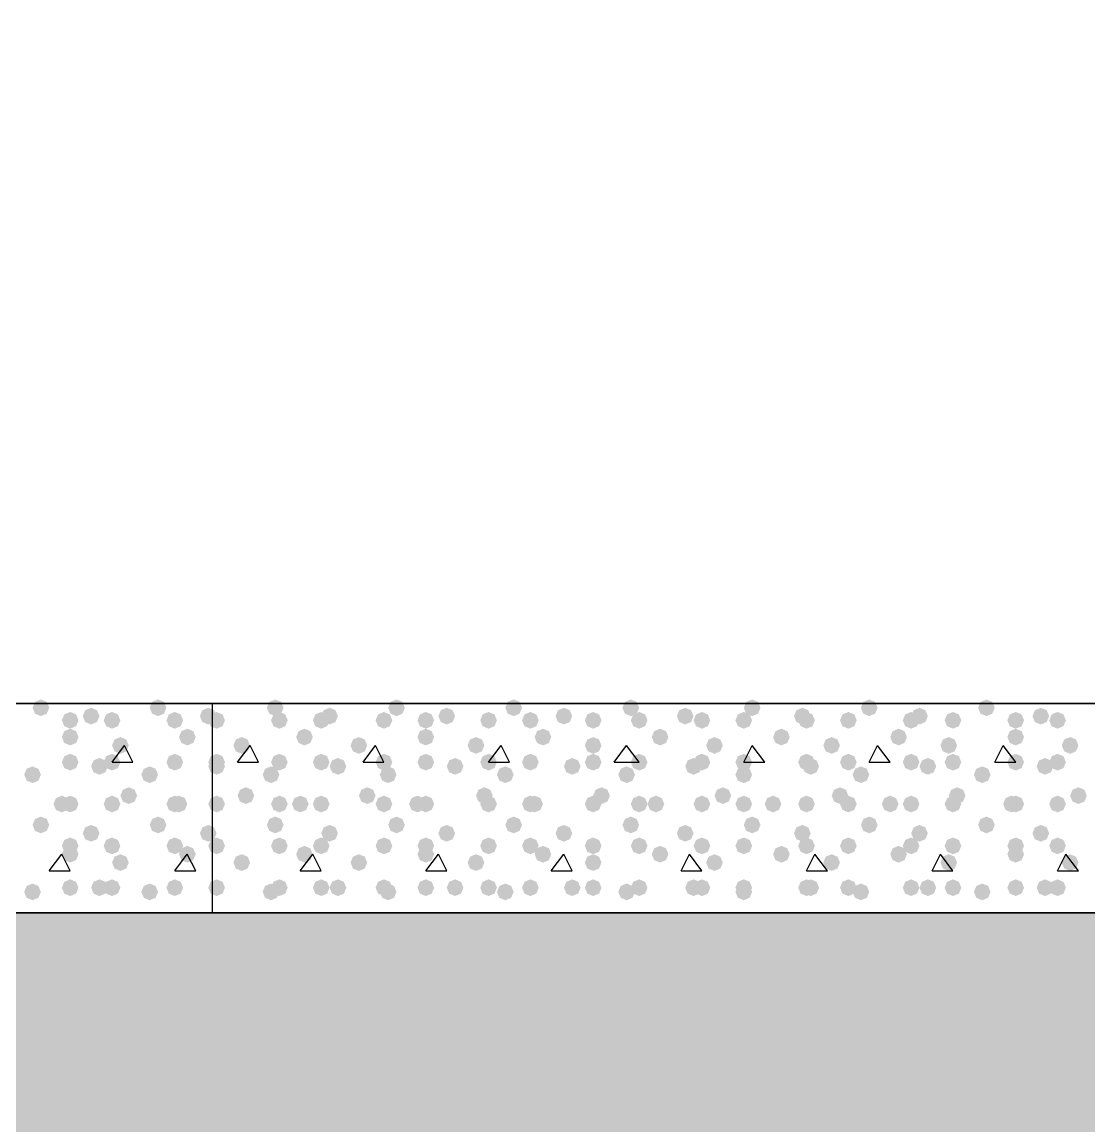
# Model space of a CAD drawing. Header units: millimetres. Extents: x 0 to 420, y 0 to 297.
# Drawn here: x 279.76 to 290.55, y 160.11 to 171.27 of the extents above; entities that cross this region are included whole.
import ezdxf

# ---------------------------------------------------------------- set-up
doc = ezdxf.new("R2010")
doc.units = ezdxf.units.MM
doc.layers.get('0').update_dxf_attribs({"linetype": 'CONTINUOUS'})

msp = doc.modelspace()

# ---------------------------------------------------------------- hatches: boundary and pattern name
at = {"true_color": 0x000007}
for points in [[(280.035, 164.338), (280.010129, 164.278204), (279.950333, 164.253333), (279.890538, 164.278204), (279.865667, 164.338), (279.890537, 164.397796), (279.950333, 164.422667), (280.010129, 164.397796)], [(281.220333, 164.338), (281.195462, 164.278204), (281.135667, 164.253333), (281.075871, 164.278204), (281.051, 164.338), (281.075871, 164.397796), (281.135667, 164.422667), (281.195462, 164.397796)], [(280.331333, 164.211), (280.306462, 164.151204), (280.246667, 164.126333), (280.186871, 164.151204), (280.162, 164.211), (280.186871, 164.270796), (280.246667, 164.295667), (280.306462, 164.270796)], [(280.543, 164.253333), (280.518129, 164.193537), (280.458333, 164.168667), (280.398537, 164.193537), (280.373667, 164.253333), (280.398537, 164.313129), (280.458333, 164.338), (280.518129, 164.313129)], [(280.754667, 164.211), (280.729796, 164.151204), (280.67, 164.126333), (280.610204, 164.151204), (280.585333, 164.211), (280.610204, 164.270796), (280.67, 164.295667), (280.729796, 164.270796)], [(281.389667, 164.211), (281.364796, 164.151204), (281.305, 164.126333), (281.245204, 164.151204), (281.220333, 164.211), (281.245204, 164.270796), (281.305, 164.295667), (281.364796, 164.270796)], [(281.728333, 164.253333), (281.703463, 164.193537), (281.643667, 164.168667), (281.583871, 164.193537), (281.559, 164.253333), (281.583871, 164.313129), (281.643667, 164.338), (281.703462, 164.313129)], [(280.331333, 164.041667), (280.306462, 163.981871), (280.246667, 163.957), (280.186871, 163.981871), (280.162, 164.041667), (280.186871, 164.101462), (280.246667, 164.126333), (280.306462, 164.101463)], [(281.516667, 164.041667), (281.491796, 163.981871), (281.432, 163.957), (281.372204, 163.981871), (281.347333, 164.041667), (281.372204, 164.101462), (281.432, 164.126333), (281.491796, 164.101463)], [(280.839333, 163.957), (280.814462, 163.897204), (280.754667, 163.872333), (280.694871, 163.897204), (280.67, 163.957), (280.694871, 164.016796), (280.754667, 164.041667), (280.814462, 164.016796)], [(280.331333, 163.787667), (280.306462, 163.727871), (280.246667, 163.703), (280.186871, 163.727871), (280.162, 163.787667), (280.186871, 163.847462), (280.246667, 163.872333), (280.306462, 163.847463)], [(280.627667, 163.745333), (280.602796, 163.685537), (280.543, 163.660667), (280.483204, 163.685537), (280.458333, 163.745333), (280.483204, 163.805129), (280.543, 163.83), (280.602796, 163.805129)], [(280.754667, 163.787667), (280.729796, 163.727871), (280.67, 163.703), (280.610204, 163.727871), (280.585333, 163.787667), (280.610204, 163.847462), (280.67, 163.872333), (280.729796, 163.847463)], [(281.389667, 163.787667), (281.364796, 163.727871), (281.305, 163.703), (281.245204, 163.727871), (281.220333, 163.787667), (281.245204, 163.847462), (281.305, 163.872333), (281.364796, 163.847463)], [(279.950333, 163.660667), (279.925462, 163.600871), (279.865667, 163.576), (279.805871, 163.600871), (279.781, 163.660667), (279.805871, 163.720462), (279.865667, 163.745333), (279.925462, 163.720463)], [(281.135667, 163.660667), (281.110796, 163.600871), (281.051, 163.576), (280.991204, 163.600871), (280.966333, 163.660667), (280.991204, 163.720462), (281.051, 163.745333), (281.110796, 163.720463)], [(280.924, 163.449), (280.899129, 163.389204), (280.839333, 163.364333), (280.779538, 163.389204), (280.754667, 163.449), (280.779537, 163.508796), (280.839333, 163.533667), (280.899129, 163.508796)], [(280.246667, 163.364333), (280.221796, 163.304537), (280.162, 163.279667), (280.102204, 163.304537), (280.077333, 163.364333), (280.102204, 163.424129), (280.162, 163.449), (280.221796, 163.424129)], [(280.331333, 163.364333), (280.306462, 163.304537), (280.246667, 163.279667), (280.186871, 163.304537), (280.162, 163.364333), (280.186871, 163.424129), (280.246667, 163.449), (280.306462, 163.424129)], [(280.754667, 163.364333), (280.729796, 163.304537), (280.67, 163.279667), (280.610204, 163.304537), (280.585333, 163.364333), (280.610204, 163.424129), (280.67, 163.449), (280.729796, 163.424129)], [(281.389667, 163.364333), (281.364796, 163.304537), (281.305, 163.279667), (281.245204, 163.304537), (281.220333, 163.364333), (281.245204, 163.424129), (281.305, 163.449), (281.364796, 163.424129)], [(281.432, 163.364333), (281.407129, 163.304537), (281.347333, 163.279667), (281.287537, 163.304537), (281.262667, 163.364333), (281.287537, 163.424129), (281.347333, 163.449), (281.407129, 163.424129)], [(280.035, 163.152667), (280.010129, 163.092871), (279.950333, 163.068), (279.890538, 163.092871), (279.865667, 163.152667), (279.890537, 163.212462), (279.950333, 163.237333), (280.010129, 163.212463)], [(280.543, 163.068), (280.518129, 163.008204), (280.458333, 162.983333), (280.398537, 163.008204), (280.373667, 163.068), (280.398537, 163.127796), (280.458333, 163.152667), (280.518129, 163.127796)], [(281.220333, 163.152667), (281.195462, 163.092871), (281.135667, 163.068), (281.075871, 163.092871), (281.051, 163.152667), (281.075871, 163.212462), (281.135667, 163.237333), (281.195462, 163.212463)], [(281.728333, 163.068), (281.703463, 163.008204), (281.643667, 162.983333), (281.583871, 163.008204), (281.559, 163.068), (281.583871, 163.127796), (281.643667, 163.152667), (281.703462, 163.127796)], [(280.331333, 162.941), (280.306462, 162.881204), (280.246667, 162.856333), (280.186871, 162.881204), (280.162, 162.941), (280.186871, 163.000796), (280.246667, 163.025667), (280.306462, 163.000796)], [(280.331333, 162.856333), (280.306462, 162.796537), (280.246667, 162.771667), (280.186871, 162.796537), (280.162, 162.856333), (280.186871, 162.916129), (280.246667, 162.941), (280.306462, 162.916129)], [(280.754667, 162.941), (280.729796, 162.881204), (280.67, 162.856333), (280.610204, 162.881204), (280.585333, 162.941), (280.610204, 163.000796), (280.67, 163.025667), (280.729796, 163.000796)], [(281.389667, 162.941), (281.364796, 162.881204), (281.305, 162.856333), (281.245204, 162.881204), (281.220333, 162.941), (281.245204, 163.000796), (281.305, 163.025667), (281.364796, 163.000796)], [(281.516667, 162.856333), (281.491796, 162.796537), (281.432, 162.771667), (281.372204, 162.796537), (281.347333, 162.856333), (281.372204, 162.916129), (281.432, 162.941), (281.491796, 162.916129)], [(280.839333, 162.771667), (280.814462, 162.711871), (280.754667, 162.687), (280.694871, 162.711871), (280.67, 162.771667), (280.694871, 162.831462), (280.754667, 162.856333), (280.814462, 162.831463)], [(280.331333, 162.517667), (280.306462, 162.457871), (280.246667, 162.433), (280.186871, 162.457871), (280.162, 162.517667), (280.186871, 162.577462), (280.246667, 162.602333), (280.306462, 162.577463)], [(280.627667, 162.517667), (280.602796, 162.457871), (280.543, 162.433), (280.483204, 162.457871), (280.458333, 162.517667), (280.483204, 162.577462), (280.543, 162.602333), (280.602796, 162.577463)], [(280.754667, 162.517667), (280.729796, 162.457871), (280.67, 162.433), (280.610204, 162.457871), (280.585333, 162.517667), (280.610204, 162.577462), (280.67, 162.602333), (280.729796, 162.577463)], [(281.389667, 162.517667), (281.364796, 162.457871), (281.305, 162.433), (281.245204, 162.457871), (281.220333, 162.517667), (281.245204, 162.577462), (281.305, 162.602333), (281.364796, 162.577463)], [(279.950333, 162.475333), (279.925462, 162.415537), (279.865667, 162.390667), (279.805871, 162.415537), (279.781, 162.475333), (279.805871, 162.535129), (279.865667, 162.56), (279.925462, 162.535129)], [(281.135667, 162.475333), (281.110796, 162.415537), (281.051, 162.390667), (280.991204, 162.415537), (280.966333, 162.475333), (280.991204, 162.535129), (281.051, 162.56), (281.110796, 162.535129)]]:
    msp.add_hatch(color=0, dxfattribs=at).paths.add_polyline_path(points, flags=0)
at = {"true_color": 0x000008}
for points in [[(282.405667, 164.338), (282.380796, 164.278204), (282.321, 164.253333), (282.261204, 164.278204), (282.236333, 164.338), (282.261204, 164.397796), (282.321, 164.422667), (282.380796, 164.397796)], [(283.633333, 164.338), (283.608462, 164.278204), (283.548667, 164.253333), (283.488871, 164.278204), (283.464, 164.338), (283.488871, 164.397796), (283.548667, 164.422667), (283.608462, 164.397796)], [(284.818667, 164.338), (284.793796, 164.278204), (284.734, 164.253333), (284.674204, 164.278204), (284.649333, 164.338), (284.674204, 164.397796), (284.734, 164.422667), (284.793796, 164.397796)], [(286.004, 164.338), (285.979129, 164.278204), (285.919333, 164.253333), (285.859537, 164.278204), (285.834667, 164.338), (285.859537, 164.397796), (285.919333, 164.422667), (285.979129, 164.397796)], [(287.231667, 164.338), (287.206796, 164.278204), (287.147, 164.253333), (287.087204, 164.278204), (287.062333, 164.338), (287.087204, 164.397796), (287.147, 164.422667), (287.206796, 164.397796)], [(288.417, 164.338), (288.392129, 164.278204), (288.332333, 164.253333), (288.272538, 164.278204), (288.247667, 164.338), (288.272537, 164.397796), (288.332333, 164.422667), (288.392129, 164.397796)], [(289.602333, 164.338), (289.577462, 164.278204), (289.517667, 164.253333), (289.457871, 164.278204), (289.433, 164.338), (289.457871, 164.397796), (289.517667, 164.422667), (289.577462, 164.397796)], [(281.813, 164.211), (281.788129, 164.151204), (281.728333, 164.126333), (281.668537, 164.151204), (281.643667, 164.211), (281.668537, 164.270796), (281.728333, 164.295667), (281.788129, 164.270796)], [(282.448, 164.211), (282.423129, 164.151204), (282.363333, 164.126333), (282.303538, 164.151204), (282.278667, 164.211), (282.303537, 164.270796), (282.363333, 164.295667), (282.423129, 164.270796)], [(282.871333, 164.211), (282.846462, 164.151204), (282.786667, 164.126333), (282.726871, 164.151204), (282.702, 164.211), (282.726871, 164.270796), (282.786667, 164.295667), (282.846462, 164.270796)], [(282.956, 164.253333), (282.931129, 164.193537), (282.871333, 164.168667), (282.811537, 164.193537), (282.786667, 164.253333), (282.811537, 164.313129), (282.871333, 164.338), (282.931129, 164.313129)], [(283.506333, 164.211), (283.481462, 164.151204), (283.421667, 164.126333), (283.361871, 164.151204), (283.337, 164.211), (283.361871, 164.270796), (283.421667, 164.295667), (283.481462, 164.270796)], [(283.929667, 164.211), (283.904796, 164.151204), (283.845, 164.126333), (283.785204, 164.151204), (283.760333, 164.211), (283.785204, 164.270796), (283.845, 164.295667), (283.904796, 164.270796)], [(284.141333, 164.253333), (284.116463, 164.193537), (284.056667, 164.168667), (283.996871, 164.193537), (283.972, 164.253333), (283.996871, 164.313129), (284.056667, 164.338), (284.116462, 164.313129)], [(284.564667, 164.211), (284.539796, 164.151204), (284.48, 164.126333), (284.420204, 164.151204), (284.395333, 164.211), (284.420204, 164.270796), (284.48, 164.295667), (284.539796, 164.270796)], [(284.988, 164.211), (284.963129, 164.151204), (284.903333, 164.126333), (284.843538, 164.151204), (284.818667, 164.211), (284.843537, 164.270796), (284.903333, 164.295667), (284.963129, 164.270796)], [(285.326667, 164.253333), (285.301796, 164.193537), (285.242, 164.168667), (285.182204, 164.193537), (285.157333, 164.253333), (285.182204, 164.313129), (285.242, 164.338), (285.301796, 164.313129)], [(285.623, 164.211), (285.598129, 164.151204), (285.538333, 164.126333), (285.478538, 164.151204), (285.453667, 164.211), (285.478537, 164.270796), (285.538333, 164.295667), (285.598129, 164.270796)], [(286.088667, 164.211), (286.063796, 164.151204), (286.004, 164.126333), (285.944204, 164.151204), (285.919333, 164.211), (285.944204, 164.270796), (286.004, 164.295667), (286.063796, 164.270796)], [(286.554333, 164.253333), (286.529462, 164.193537), (286.469667, 164.168667), (286.409871, 164.193537), (286.385, 164.253333), (286.409871, 164.313129), (286.469667, 164.338), (286.529462, 164.313129)], [(286.723667, 164.211), (286.698796, 164.151204), (286.639, 164.126333), (286.579204, 164.151204), (286.554333, 164.211), (286.579204, 164.270796), (286.639, 164.295667), (286.698796, 164.270796)], [(287.147, 164.211), (287.122129, 164.151204), (287.062333, 164.126333), (287.002538, 164.151204), (286.977667, 164.211), (287.002537, 164.270796), (287.062333, 164.295667), (287.122129, 164.270796)], [(287.739667, 164.253333), (287.714796, 164.193537), (287.655, 164.168667), (287.595204, 164.193537), (287.570333, 164.253333), (287.595204, 164.313129), (287.655, 164.338), (287.714796, 164.313129)], [(287.782, 164.211), (287.757129, 164.151204), (287.697333, 164.126333), (287.637538, 164.151204), (287.612667, 164.211), (287.637537, 164.270796), (287.697333, 164.295667), (287.757129, 164.270796)], [(288.205333, 164.211), (288.180462, 164.151204), (288.120667, 164.126333), (288.060871, 164.151204), (288.036, 164.211), (288.060871, 164.270796), (288.120667, 164.295667), (288.180462, 164.270796)], [(288.840333, 164.211), (288.815462, 164.151204), (288.755667, 164.126333), (288.695871, 164.151204), (288.671, 164.211), (288.695871, 164.270796), (288.755667, 164.295667), (288.815462, 164.270796)], [(288.925, 164.253333), (288.900129, 164.193537), (288.840333, 164.168667), (288.780538, 164.193537), (288.755667, 164.253333), (288.780537, 164.313129), (288.840333, 164.338), (288.900129, 164.313129)], [(289.263667, 164.211), (289.238796, 164.151204), (289.179, 164.126333), (289.119204, 164.151204), (289.094333, 164.211), (289.119204, 164.270796), (289.179, 164.295667), (289.238796, 164.270796)], [(289.898667, 164.211), (289.873796, 164.151204), (289.814, 164.126333), (289.754204, 164.151204), (289.729333, 164.211), (289.754204, 164.270796), (289.814, 164.295667), (289.873796, 164.270796)], [(290.152667, 164.253333), (290.127796, 164.193537), (290.068, 164.168667), (290.008204, 164.193537), (289.983333, 164.253333), (290.008204, 164.313129), (290.068, 164.338), (290.127796, 164.313129)], [(290.322, 164.211), (290.297129, 164.151204), (290.237333, 164.126333), (290.177538, 164.151204), (290.152667, 164.211), (290.177537, 164.270796), (290.237333, 164.295667), (290.297129, 164.270796)], [(282.702, 164.041667), (282.677129, 163.981871), (282.617333, 163.957), (282.557538, 163.981871), (282.532667, 164.041667), (282.557537, 164.101462), (282.617333, 164.126333), (282.677129, 164.101463)], [(283.929667, 164.041667), (283.904796, 163.981871), (283.845, 163.957), (283.785204, 163.981871), (283.760333, 164.041667), (283.785204, 164.101462), (283.845, 164.126333), (283.904796, 164.101463)], [(285.115, 164.041667), (285.090129, 163.981871), (285.030333, 163.957), (284.970537, 163.981871), (284.945667, 164.041667), (284.970537, 164.101462), (285.030333, 164.126333), (285.090129, 164.101463)], [(286.300333, 164.041667), (286.275463, 163.981871), (286.215667, 163.957), (286.155871, 163.981871), (286.131, 164.041667), (286.155871, 164.101462), (286.215667, 164.126333), (286.275462, 164.101463)], [(287.528, 164.041667), (287.503129, 163.981871), (287.443333, 163.957), (287.383537, 163.981871), (287.358667, 164.041667), (287.383537, 164.101462), (287.443333, 164.126333), (287.503129, 164.101463)], [(288.713333, 164.041667), (288.688463, 163.981871), (288.628667, 163.957), (288.568871, 163.981871), (288.544, 164.041667), (288.568871, 164.101462), (288.628667, 164.126333), (288.688462, 164.101463)], [(289.898667, 164.041667), (289.873796, 163.981871), (289.814, 163.957), (289.754204, 163.981871), (289.729333, 164.041667), (289.754204, 164.101462), (289.814, 164.126333), (289.873796, 164.101463)], [(282.067, 163.957), (282.042129, 163.897204), (281.982333, 163.872333), (281.922538, 163.897204), (281.897667, 163.957), (281.922537, 164.016796), (281.982333, 164.041667), (282.042129, 164.016796)], [(283.252333, 163.957), (283.227463, 163.897204), (283.167667, 163.872333), (283.107871, 163.897204), (283.083, 163.957), (283.107871, 164.016796), (283.167667, 164.041667), (283.227462, 164.016796)], [(284.437667, 163.957), (284.412796, 163.897204), (284.353, 163.872333), (284.293204, 163.897204), (284.268333, 163.957), (284.293204, 164.016796), (284.353, 164.041667), (284.412796, 164.016796)], [(285.623, 163.957), (285.598129, 163.897204), (285.538333, 163.872333), (285.478538, 163.897204), (285.453667, 163.957), (285.478537, 164.016796), (285.538333, 164.041667), (285.598129, 164.016796)], [(286.850667, 163.957), (286.825796, 163.897204), (286.766, 163.872333), (286.706204, 163.897204), (286.681333, 163.957), (286.706204, 164.016796), (286.766, 164.041667), (286.825796, 164.016796)], [(288.036, 163.957), (288.011129, 163.897204), (287.951333, 163.872333), (287.891538, 163.897204), (287.866667, 163.957), (287.891537, 164.016796), (287.951333, 164.041667), (288.011129, 164.016796)], [(289.221333, 163.957), (289.196462, 163.897204), (289.136667, 163.872333), (289.076871, 163.897204), (289.052, 163.957), (289.076871, 164.016796), (289.136667, 164.041667), (289.196462, 164.016796)], [(290.449, 163.957), (290.424129, 163.897204), (290.364333, 163.872333), (290.304537, 163.897204), (290.279667, 163.957), (290.304537, 164.016796), (290.364333, 164.041667), (290.424129, 164.016796)], [(281.813, 163.787667), (281.788129, 163.727871), (281.728333, 163.703), (281.668537, 163.727871), (281.643667, 163.787667), (281.668537, 163.847462), (281.728333, 163.872333), (281.788129, 163.847463)], [(281.813, 163.745333), (281.788129, 163.685537), (281.728333, 163.660667), (281.668537, 163.685537), (281.643667, 163.745333), (281.668537, 163.805129), (281.728333, 163.83), (281.788129, 163.805129)], [(282.448, 163.787667), (282.423129, 163.727871), (282.363333, 163.703), (282.303538, 163.727871), (282.278667, 163.787667), (282.303537, 163.847462), (282.363333, 163.872333), (282.423129, 163.847463)], [(282.871333, 163.787667), (282.846462, 163.727871), (282.786667, 163.703), (282.726871, 163.727871), (282.702, 163.787667), (282.726871, 163.847462), (282.786667, 163.872333), (282.846462, 163.847463)], [(283.040667, 163.745333), (283.015796, 163.685537), (282.956, 163.660667), (282.896204, 163.685537), (282.871333, 163.745333), (282.896204, 163.805129), (282.956, 163.83), (283.015796, 163.805129)], [(283.506333, 163.787667), (283.481462, 163.727871), (283.421667, 163.703), (283.361871, 163.727871), (283.337, 163.787667), (283.361871, 163.847462), (283.421667, 163.872333), (283.481462, 163.847463)], [(283.929667, 163.787667), (283.904796, 163.727871), (283.845, 163.703), (283.785204, 163.727871), (283.760333, 163.787667), (283.785204, 163.847462), (283.845, 163.872333), (283.904796, 163.847463)], [(284.226, 163.745333), (284.201129, 163.685537), (284.141333, 163.660667), (284.081537, 163.685537), (284.056667, 163.745333), (284.081537, 163.805129), (284.141333, 163.83), (284.201129, 163.805129)], [(284.564667, 163.787667), (284.539796, 163.727871), (284.48, 163.703), (284.420204, 163.727871), (284.395333, 163.787667), (284.420204, 163.847462), (284.48, 163.872333), (284.539796, 163.847463)], [(284.988, 163.787667), (284.963129, 163.727871), (284.903333, 163.703), (284.843538, 163.727871), (284.818667, 163.787667), (284.843537, 163.847462), (284.903333, 163.872333), (284.963129, 163.847463)], [(285.411333, 163.745333), (285.386462, 163.685537), (285.326667, 163.660667), (285.266871, 163.685537), (285.242, 163.745333), (285.266871, 163.805129), (285.326667, 163.83), (285.386462, 163.805129)], [(285.623, 163.787667), (285.598129, 163.727871), (285.538333, 163.703), (285.478538, 163.727871), (285.453667, 163.787667), (285.478537, 163.847462), (285.538333, 163.872333), (285.598129, 163.847463)], [(286.088667, 163.787667), (286.063796, 163.727871), (286.004, 163.703), (285.944204, 163.727871), (285.919333, 163.787667), (285.944204, 163.847462), (286.004, 163.872333), (286.063796, 163.847463)], [(286.639, 163.745333), (286.614129, 163.685537), (286.554333, 163.660667), (286.494537, 163.685537), (286.469667, 163.745333), (286.494537, 163.805129), (286.554333, 163.83), (286.614129, 163.805129)], [(286.723667, 163.787667), (286.698796, 163.727871), (286.639, 163.703), (286.579204, 163.727871), (286.554333, 163.787667), (286.579204, 163.847462), (286.639, 163.872333), (286.698796, 163.847463)], [(287.147, 163.787667), (287.122129, 163.727871), (287.062333, 163.703), (287.002538, 163.727871), (286.977667, 163.787667), (287.002537, 163.847462), (287.062333, 163.872333), (287.122129, 163.847463)], [(287.782, 163.787667), (287.757129, 163.727871), (287.697333, 163.703), (287.637538, 163.727871), (287.612667, 163.787667), (287.637537, 163.847462), (287.697333, 163.872333), (287.757129, 163.847463)], [(287.824333, 163.745333), (287.799463, 163.685537), (287.739667, 163.660667), (287.679871, 163.685537), (287.655, 163.745333), (287.679871, 163.805129), (287.739667, 163.83), (287.799462, 163.805129)], [(288.205333, 163.787667), (288.180462, 163.727871), (288.120667, 163.703), (288.060871, 163.727871), (288.036, 163.787667), (288.060871, 163.847462), (288.120667, 163.872333), (288.180462, 163.847463)], [(288.840333, 163.787667), (288.815462, 163.727871), (288.755667, 163.703), (288.695871, 163.727871), (288.671, 163.787667), (288.695871, 163.847462), (288.755667, 163.872333), (288.815462, 163.847463)], [(289.009667, 163.745333), (288.984796, 163.685537), (288.925, 163.660667), (288.865204, 163.685537), (288.840333, 163.745333), (288.865204, 163.805129), (288.925, 163.83), (288.984796, 163.805129)], [(289.263667, 163.787667), (289.238796, 163.727871), (289.179, 163.703), (289.119204, 163.727871), (289.094333, 163.787667), (289.119204, 163.847462), (289.179, 163.872333), (289.238796, 163.847463)], [(289.898667, 163.787667), (289.873796, 163.727871), (289.814, 163.703), (289.754204, 163.727871), (289.729333, 163.787667), (289.754204, 163.847462), (289.814, 163.872333), (289.873796, 163.847463)], [(290.195, 163.745333), (290.170129, 163.685537), (290.110333, 163.660667), (290.050538, 163.685537), (290.025667, 163.745333), (290.050537, 163.805129), (290.110333, 163.83), (290.170129, 163.805129)], [(290.322, 163.787667), (290.297129, 163.727871), (290.237333, 163.703), (290.177538, 163.727871), (290.152667, 163.787667), (290.177537, 163.847462), (290.237333, 163.872333), (290.297129, 163.847463)], [(282.363333, 163.660667), (282.338462, 163.600871), (282.278667, 163.576), (282.218871, 163.600871), (282.194, 163.660667), (282.218871, 163.720462), (282.278667, 163.745333), (282.338462, 163.720463)], [(283.548667, 163.660667), (283.523796, 163.600871), (283.464, 163.576), (283.404204, 163.600871), (283.379333, 163.660667), (283.404204, 163.720462), (283.464, 163.745333), (283.523796, 163.720463)], [(284.734, 163.660667), (284.709129, 163.600871), (284.649333, 163.576), (284.589538, 163.600871), (284.564667, 163.660667), (284.589537, 163.720462), (284.649333, 163.745333), (284.709129, 163.720463)], [(285.961667, 163.660667), (285.936796, 163.600871), (285.877, 163.576), (285.817204, 163.600871), (285.792333, 163.660667), (285.817204, 163.720462), (285.877, 163.745333), (285.936796, 163.720463)], [(287.147, 163.660667), (287.122129, 163.600871), (287.062333, 163.576), (287.002538, 163.600871), (286.977667, 163.660667), (287.002537, 163.720462), (287.062333, 163.745333), (287.122129, 163.720463)], [(288.332333, 163.660667), (288.307462, 163.600871), (288.247667, 163.576), (288.187871, 163.600871), (288.163, 163.660667), (288.187871, 163.720462), (288.247667, 163.745333), (288.307462, 163.720463)], [(289.56, 163.660667), (289.535129, 163.600871), (289.475333, 163.576), (289.415538, 163.600871), (289.390667, 163.660667), (289.415537, 163.720462), (289.475333, 163.745333), (289.535129, 163.720463)], [(282.109333, 163.449), (282.084462, 163.389204), (282.024667, 163.364333), (281.964871, 163.389204), (281.94, 163.449), (281.964871, 163.508796), (282.024667, 163.533667), (282.084462, 163.508796)], [(283.337, 163.449), (283.312129, 163.389204), (283.252333, 163.364333), (283.192538, 163.389204), (283.167667, 163.449), (283.192537, 163.508796), (283.252333, 163.533667), (283.312129, 163.508796)], [(284.522333, 163.449), (284.497462, 163.389204), (284.437667, 163.364333), (284.377871, 163.389204), (284.353, 163.449), (284.377871, 163.508796), (284.437667, 163.533667), (284.497462, 163.508796)], [(285.707667, 163.449), (285.682796, 163.389204), (285.623, 163.364333), (285.563204, 163.389204), (285.538333, 163.449), (285.563204, 163.508796), (285.623, 163.533667), (285.682796, 163.508796)], [(286.935333, 163.449), (286.910462, 163.389204), (286.850667, 163.364333), (286.790871, 163.389204), (286.766, 163.449), (286.790871, 163.508796), (286.850667, 163.533667), (286.910462, 163.508796)], [(288.120667, 163.449), (288.095796, 163.389204), (288.036, 163.364333), (287.976204, 163.389204), (287.951333, 163.449), (287.976204, 163.508796), (288.036, 163.533667), (288.095796, 163.508796)], [(289.306, 163.449), (289.281129, 163.389204), (289.221333, 163.364333), (289.161538, 163.389204), (289.136667, 163.449), (289.161537, 163.508796), (289.221333, 163.533667), (289.281129, 163.508796)], [(290.533667, 163.449), (290.508796, 163.389204), (290.449, 163.364333), (290.389204, 163.389204), (290.364333, 163.449), (290.389204, 163.508796), (290.449, 163.533667), (290.508796, 163.508796)], [(281.813, 163.364333), (281.788129, 163.304537), (281.728333, 163.279667), (281.668537, 163.304537), (281.643667, 163.364333), (281.668537, 163.424129), (281.728333, 163.449), (281.788129, 163.424129)], [(282.448, 163.364333), (282.423129, 163.304537), (282.363333, 163.279667), (282.303538, 163.304537), (282.278667, 163.364333), (282.303537, 163.424129), (282.363333, 163.449), (282.423129, 163.424129)], [(282.659667, 163.364333), (282.634796, 163.304537), (282.575, 163.279667), (282.515204, 163.304537), (282.490333, 163.364333), (282.515204, 163.424129), (282.575, 163.449), (282.634796, 163.424129)], [(282.871333, 163.364333), (282.846462, 163.304537), (282.786667, 163.279667), (282.726871, 163.304537), (282.702, 163.364333), (282.726871, 163.424129), (282.786667, 163.449), (282.846462, 163.424129)], [(283.506333, 163.364333), (283.481462, 163.304537), (283.421667, 163.279667), (283.361871, 163.304537), (283.337, 163.364333), (283.361871, 163.424129), (283.421667, 163.449), (283.481462, 163.424129)], [(283.845, 163.364333), (283.820129, 163.304537), (283.760333, 163.279667), (283.700538, 163.304537), (283.675667, 163.364333), (283.700537, 163.424129), (283.760333, 163.449), (283.820129, 163.424129)], [(283.929667, 163.364333), (283.904796, 163.304537), (283.845, 163.279667), (283.785204, 163.304537), (283.760333, 163.364333), (283.785204, 163.424129), (283.845, 163.449), (283.904796, 163.424129)], [(284.564667, 163.364333), (284.539796, 163.304537), (284.48, 163.279667), (284.420204, 163.304537), (284.395333, 163.364333), (284.420204, 163.424129), (284.48, 163.449), (284.539796, 163.424129)], [(284.988, 163.364333), (284.963129, 163.304537), (284.903333, 163.279667), (284.843538, 163.304537), (284.818667, 163.364333), (284.843537, 163.424129), (284.903333, 163.449), (284.963129, 163.424129)], [(285.030333, 163.364333), (285.005463, 163.304537), (284.945667, 163.279667), (284.885871, 163.304537), (284.861, 163.364333), (284.885871, 163.424129), (284.945667, 163.449), (285.005462, 163.424129)], [(285.623, 163.364333), (285.598129, 163.304537), (285.538333, 163.279667), (285.478538, 163.304537), (285.453667, 163.364333), (285.478537, 163.424129), (285.538333, 163.449), (285.598129, 163.424129)], [(286.088667, 163.364333), (286.063796, 163.304537), (286.004, 163.279667), (285.944204, 163.304537), (285.919333, 163.364333), (285.944204, 163.424129), (286.004, 163.449), (286.063796, 163.424129)], [(286.258, 163.364333), (286.233129, 163.304537), (286.173333, 163.279667), (286.113538, 163.304537), (286.088667, 163.364333), (286.113537, 163.424129), (286.173333, 163.449), (286.233129, 163.424129)], [(286.723667, 163.364333), (286.698796, 163.304537), (286.639, 163.279667), (286.579204, 163.304537), (286.554333, 163.364333), (286.579204, 163.424129), (286.639, 163.449), (286.698796, 163.424129)], [(287.147, 163.364333), (287.122129, 163.304537), (287.062333, 163.279667), (287.002538, 163.304537), (286.977667, 163.364333), (287.002537, 163.424129), (287.062333, 163.449), (287.122129, 163.424129)], [(287.443333, 163.364333), (287.418463, 163.304537), (287.358667, 163.279667), (287.298871, 163.304537), (287.274, 163.364333), (287.298871, 163.424129), (287.358667, 163.449), (287.418462, 163.424129)], [(287.782, 163.364333), (287.757129, 163.304537), (287.697333, 163.279667), (287.637538, 163.304537), (287.612667, 163.364333), (287.637537, 163.424129), (287.697333, 163.449), (287.757129, 163.424129)], [(288.205333, 163.364333), (288.180462, 163.304537), (288.120667, 163.279667), (288.060871, 163.304537), (288.036, 163.364333), (288.060871, 163.424129), (288.120667, 163.449), (288.180462, 163.424129)], [(288.628667, 163.364333), (288.603796, 163.304537), (288.544, 163.279667), (288.484204, 163.304537), (288.459333, 163.364333), (288.484204, 163.424129), (288.544, 163.449), (288.603796, 163.424129)], [(288.840333, 163.364333), (288.815462, 163.304537), (288.755667, 163.279667), (288.695871, 163.304537), (288.671, 163.364333), (288.695871, 163.424129), (288.755667, 163.449), (288.815462, 163.424129)], [(289.263667, 163.364333), (289.238796, 163.304537), (289.179, 163.279667), (289.119204, 163.304537), (289.094333, 163.364333), (289.119204, 163.424129), (289.179, 163.449), (289.238796, 163.424129)], [(289.856333, 163.364333), (289.831462, 163.304537), (289.771667, 163.279667), (289.711871, 163.304537), (289.687, 163.364333), (289.711871, 163.424129), (289.771667, 163.449), (289.831462, 163.424129)], [(289.898667, 163.364333), (289.873796, 163.304537), (289.814, 163.279667), (289.754204, 163.304537), (289.729333, 163.364333), (289.754204, 163.424129), (289.814, 163.449), (289.873796, 163.424129)], [(290.322, 163.364333), (290.297129, 163.304537), (290.237333, 163.279667), (290.177538, 163.304537), (290.152667, 163.364333), (290.177537, 163.424129), (290.237333, 163.449), (290.297129, 163.424129)], [(282.405667, 163.152667), (282.380796, 163.092871), (282.321, 163.068), (282.261204, 163.092871), (282.236333, 163.152667), (282.261204, 163.212462), (282.321, 163.237333), (282.380796, 163.212463)], [(282.956, 163.068), (282.931129, 163.008204), (282.871333, 162.983333), (282.811537, 163.008204), (282.786667, 163.068), (282.811537, 163.127796), (282.871333, 163.152667), (282.931129, 163.127796)], [(283.633333, 163.152667), (283.608462, 163.092871), (283.548667, 163.068), (283.488871, 163.092871), (283.464, 163.152667), (283.488871, 163.212462), (283.548667, 163.237333), (283.608462, 163.212463)], [(284.141333, 163.068), (284.116463, 163.008204), (284.056667, 162.983333), (283.996871, 163.008204), (283.972, 163.068), (283.996871, 163.127796), (284.056667, 163.152667), (284.116462, 163.127796)], [(284.818667, 163.152667), (284.793796, 163.092871), (284.734, 163.068), (284.674204, 163.092871), (284.649333, 163.152667), (284.674204, 163.212462), (284.734, 163.237333), (284.793796, 163.212463)], [(285.326667, 163.068), (285.301796, 163.008204), (285.242, 162.983333), (285.182204, 163.008204), (285.157333, 163.068), (285.182204, 163.127796), (285.242, 163.152667), (285.301796, 163.127796)], [(286.004, 163.152667), (285.979129, 163.092871), (285.919333, 163.068), (285.859537, 163.092871), (285.834667, 163.152667), (285.859537, 163.212462), (285.919333, 163.237333), (285.979129, 163.212463)], [(286.554333, 163.068), (286.529462, 163.008204), (286.469667, 162.983333), (286.409871, 163.008204), (286.385, 163.068), (286.409871, 163.127796), (286.469667, 163.152667), (286.529462, 163.127796)], [(287.231667, 163.152667), (287.206796, 163.092871), (287.147, 163.068), (287.087204, 163.092871), (287.062333, 163.152667), (287.087204, 163.212462), (287.147, 163.237333), (287.206796, 163.212463)], [(287.739667, 163.068), (287.714796, 163.008204), (287.655, 162.983333), (287.595204, 163.008204), (287.570333, 163.068), (287.595204, 163.127796), (287.655, 163.152667), (287.714796, 163.127796)], [(288.417, 163.152667), (288.392129, 163.092871), (288.332333, 163.068), (288.272538, 163.092871), (288.247667, 163.152667), (288.272537, 163.212462), (288.332333, 163.237333), (288.392129, 163.212463)], [(288.925, 163.068), (288.900129, 163.008204), (288.840333, 162.983333), (288.780538, 163.008204), (288.755667, 163.068), (288.780537, 163.127796), (288.840333, 163.152667), (288.900129, 163.127796)], [(289.602333, 163.152667), (289.577462, 163.092871), (289.517667, 163.068), (289.457871, 163.092871), (289.433, 163.152667), (289.457871, 163.212462), (289.517667, 163.237333), (289.577462, 163.212463)], [(290.152667, 163.068), (290.127796, 163.008204), (290.068, 162.983333), (290.008204, 163.008204), (289.983333, 163.068), (290.008204, 163.127796), (290.068, 163.152667), (290.127796, 163.127796)], [(281.813, 162.941), (281.788129, 162.881204), (281.728333, 162.856333), (281.668537, 162.881204), (281.643667, 162.941), (281.668537, 163.000796), (281.728333, 163.025667), (281.788129, 163.000796)], [(282.448, 162.941), (282.423129, 162.881204), (282.363333, 162.856333), (282.303538, 162.881204), (282.278667, 162.941), (282.303537, 163.000796), (282.363333, 163.025667), (282.423129, 163.000796)], [(282.702, 162.856333), (282.677129, 162.796537), (282.617333, 162.771667), (282.557538, 162.796537), (282.532667, 162.856333), (282.557537, 162.916129), (282.617333, 162.941), (282.677129, 162.916129)], [(282.871333, 162.941), (282.846462, 162.881204), (282.786667, 162.856333), (282.726871, 162.881204), (282.702, 162.941), (282.726871, 163.000796), (282.786667, 163.025667), (282.846462, 163.000796)], [(283.506333, 162.941), (283.481462, 162.881204), (283.421667, 162.856333), (283.361871, 162.881204), (283.337, 162.941), (283.361871, 163.000796), (283.421667, 163.025667), (283.481462, 163.000796)], [(283.929667, 162.941), (283.904796, 162.881204), (283.845, 162.856333), (283.785204, 162.881204), (283.760333, 162.941), (283.785204, 163.000796), (283.845, 163.025667), (283.904796, 163.000796)], [(283.929667, 162.856333), (283.904796, 162.796537), (283.845, 162.771667), (283.785204, 162.796537), (283.760333, 162.856333), (283.785204, 162.916129), (283.845, 162.941), (283.904796, 162.916129)], [(284.564667, 162.941), (284.539796, 162.881204), (284.48, 162.856333), (284.420204, 162.881204), (284.395333, 162.941), (284.420204, 163.000796), (284.48, 163.025667), (284.539796, 163.000796)], [(284.988, 162.941), (284.963129, 162.881204), (284.903333, 162.856333), (284.843538, 162.881204), (284.818667, 162.941), (284.843537, 163.000796), (284.903333, 163.025667), (284.963129, 163.000796)], [(285.115, 162.856333), (285.090129, 162.796537), (285.030333, 162.771667), (284.970537, 162.796537), (284.945667, 162.856333), (284.970537, 162.916129), (285.030333, 162.941), (285.090129, 162.916129)], [(285.623, 162.941), (285.598129, 162.881204), (285.538333, 162.856333), (285.478538, 162.881204), (285.453667, 162.941), (285.478537, 163.000796), (285.538333, 163.025667), (285.598129, 163.000796)], [(286.088667, 162.941), (286.063796, 162.881204), (286.004, 162.856333), (285.944204, 162.881204), (285.919333, 162.941), (285.944204, 163.000796), (286.004, 163.025667), (286.063796, 163.000796)], [(286.300333, 162.856333), (286.275463, 162.796537), (286.215667, 162.771667), (286.155871, 162.796537), (286.131, 162.856333), (286.155871, 162.916129), (286.215667, 162.941), (286.275462, 162.916129)], [(286.723667, 162.941), (286.698796, 162.881204), (286.639, 162.856333), (286.579204, 162.881204), (286.554333, 162.941), (286.579204, 163.000796), (286.639, 163.025667), (286.698796, 163.000796)], [(287.147, 162.941), (287.122129, 162.881204), (287.062333, 162.856333), (287.002538, 162.881204), (286.977667, 162.941), (287.002537, 163.000796), (287.062333, 163.025667), (287.122129, 163.000796)], [(287.528, 162.856333), (287.503129, 162.796537), (287.443333, 162.771667), (287.383537, 162.796537), (287.358667, 162.856333), (287.383537, 162.916129), (287.443333, 162.941), (287.503129, 162.916129)], [(287.782, 162.941), (287.757129, 162.881204), (287.697333, 162.856333), (287.637538, 162.881204), (287.612667, 162.941), (287.637537, 163.000796), (287.697333, 163.025667), (287.757129, 163.000796)], [(288.205333, 162.941), (288.180462, 162.881204), (288.120667, 162.856333), (288.060871, 162.881204), (288.036, 162.941), (288.060871, 163.000796), (288.120667, 163.025667), (288.180462, 163.000796)], [(288.713333, 162.856333), (288.688463, 162.796537), (288.628667, 162.771667), (288.568871, 162.796537), (288.544, 162.856333), (288.568871, 162.916129), (288.628667, 162.941), (288.688462, 162.916129)], [(288.840333, 162.941), (288.815462, 162.881204), (288.755667, 162.856333), (288.695871, 162.881204), (288.671, 162.941), (288.695871, 163.000796), (288.755667, 163.025667), (288.815462, 163.000796)], [(289.263667, 162.941), (289.238796, 162.881204), (289.179, 162.856333), (289.119204, 162.881204), (289.094333, 162.941), (289.119204, 163.000796), (289.179, 163.025667), (289.238796, 163.000796)], [(289.898667, 162.941), (289.873796, 162.881204), (289.814, 162.856333), (289.754204, 162.881204), (289.729333, 162.941), (289.754204, 163.000796), (289.814, 163.025667), (289.873796, 163.000796)], [(289.898667, 162.856333), (289.873796, 162.796537), (289.814, 162.771667), (289.754204, 162.796537), (289.729333, 162.856333), (289.754204, 162.916129), (289.814, 162.941), (289.873796, 162.916129)], [(290.322, 162.941), (290.297129, 162.881204), (290.237333, 162.856333), (290.177538, 162.881204), (290.152667, 162.941), (290.177537, 163.000796), (290.237333, 163.025667), (290.297129, 163.000796)], [(282.067, 162.771667), (282.042129, 162.711871), (281.982333, 162.687), (281.922538, 162.711871), (281.897667, 162.771667), (281.922537, 162.831462), (281.982333, 162.856333), (282.042129, 162.831463)], [(283.252333, 162.771667), (283.227463, 162.711871), (283.167667, 162.687), (283.107871, 162.711871), (283.083, 162.771667), (283.107871, 162.831462), (283.167667, 162.856333), (283.227462, 162.831463)], [(284.437667, 162.771667), (284.412796, 162.711871), (284.353, 162.687), (284.293204, 162.711871), (284.268333, 162.771667), (284.293204, 162.831462), (284.353, 162.856333), (284.412796, 162.831463)], [(285.623, 162.771667), (285.598129, 162.711871), (285.538333, 162.687), (285.478538, 162.711871), (285.453667, 162.771667), (285.478537, 162.831462), (285.538333, 162.856333), (285.598129, 162.831463)], [(286.850667, 162.771667), (286.825796, 162.711871), (286.766, 162.687), (286.706204, 162.711871), (286.681333, 162.771667), (286.706204, 162.831462), (286.766, 162.856333), (286.825796, 162.831463)], [(288.036, 162.771667), (288.011129, 162.711871), (287.951333, 162.687), (287.891538, 162.711871), (287.866667, 162.771667), (287.891537, 162.831462), (287.951333, 162.856333), (288.011129, 162.831463)], [(289.221333, 162.771667), (289.196462, 162.711871), (289.136667, 162.687), (289.076871, 162.711871), (289.052, 162.771667), (289.076871, 162.831462), (289.136667, 162.856333), (289.196462, 162.831463)], [(290.449, 162.771667), (290.424129, 162.711871), (290.364333, 162.687), (290.304537, 162.711871), (290.279667, 162.771667), (290.304537, 162.831462), (290.364333, 162.856333), (290.424129, 162.831463)], [(281.813, 162.517667), (281.788129, 162.457871), (281.728333, 162.433), (281.668537, 162.457871), (281.643667, 162.517667), (281.668537, 162.577462), (281.728333, 162.602333), (281.788129, 162.577463)], [(281.813, 162.517667), (281.788129, 162.457871), (281.728333, 162.433), (281.668537, 162.457871), (281.643667, 162.517667), (281.668537, 162.577462), (281.728333, 162.602333), (281.788129, 162.577463)], [(282.448, 162.517667), (282.423129, 162.457871), (282.363333, 162.433), (282.303538, 162.457871), (282.278667, 162.517667), (282.303537, 162.577462), (282.363333, 162.602333), (282.423129, 162.577463)], [(282.871333, 162.517667), (282.846462, 162.457871), (282.786667, 162.433), (282.726871, 162.457871), (282.702, 162.517667), (282.726871, 162.577462), (282.786667, 162.602333), (282.846462, 162.577463)], [(283.040667, 162.517667), (283.015796, 162.457871), (282.956, 162.433), (282.896204, 162.457871), (282.871333, 162.517667), (282.896204, 162.577462), (282.956, 162.602333), (283.015796, 162.577463)], [(283.506333, 162.517667), (283.481462, 162.457871), (283.421667, 162.433), (283.361871, 162.457871), (283.337, 162.517667), (283.361871, 162.577462), (283.421667, 162.602333), (283.481462, 162.577463)], [(283.929667, 162.517667), (283.904796, 162.457871), (283.845, 162.433), (283.785204, 162.457871), (283.760333, 162.517667), (283.785204, 162.577462), (283.845, 162.602333), (283.904796, 162.577463)], [(284.226, 162.517667), (284.201129, 162.457871), (284.141333, 162.433), (284.081537, 162.457871), (284.056667, 162.517667), (284.081537, 162.577462), (284.141333, 162.602333), (284.201129, 162.577463)], [(284.564667, 162.517667), (284.539796, 162.457871), (284.48, 162.433), (284.420204, 162.457871), (284.395333, 162.517667), (284.420204, 162.577462), (284.48, 162.602333), (284.539796, 162.577463)], [(284.988, 162.517667), (284.963129, 162.457871), (284.903333, 162.433), (284.843538, 162.457871), (284.818667, 162.517667), (284.843537, 162.577462), (284.903333, 162.602333), (284.963129, 162.577463)], [(285.411333, 162.517667), (285.386462, 162.457871), (285.326667, 162.433), (285.266871, 162.457871), (285.242, 162.517667), (285.266871, 162.577462), (285.326667, 162.602333), (285.386462, 162.577463)], [(285.623, 162.517667), (285.598129, 162.457871), (285.538333, 162.433), (285.478538, 162.457871), (285.453667, 162.517667), (285.478537, 162.577462), (285.538333, 162.602333), (285.598129, 162.577463)], [(286.088667, 162.517667), (286.063796, 162.457871), (286.004, 162.433), (285.944204, 162.457871), (285.919333, 162.517667), (285.944204, 162.577462), (286.004, 162.602333), (286.063796, 162.577463)], [(286.639, 162.517667), (286.614129, 162.457871), (286.554333, 162.433), (286.494537, 162.457871), (286.469667, 162.517667), (286.494537, 162.577462), (286.554333, 162.602333), (286.614129, 162.577463)], [(286.723667, 162.517667), (286.698796, 162.457871), (286.639, 162.433), (286.579204, 162.457871), (286.554333, 162.517667), (286.579204, 162.577462), (286.639, 162.602333), (286.698796, 162.577463)], [(287.147, 162.517667), (287.122129, 162.457871), (287.062333, 162.433), (287.002538, 162.457871), (286.977667, 162.517667), (287.002537, 162.577462), (287.062333, 162.602333), (287.122129, 162.577463)], [(287.782, 162.517667), (287.757129, 162.457871), (287.697333, 162.433), (287.637538, 162.457871), (287.612667, 162.517667), (287.637537, 162.577462), (287.697333, 162.602333), (287.757129, 162.577463)], [(287.824333, 162.517667), (287.799463, 162.457871), (287.739667, 162.433), (287.679871, 162.457871), (287.655, 162.517667), (287.679871, 162.577462), (287.739667, 162.602333), (287.799462, 162.577463)], [(288.205333, 162.517667), (288.180462, 162.457871), (288.120667, 162.433), (288.060871, 162.457871), (288.036, 162.517667), (288.060871, 162.577462), (288.120667, 162.602333), (288.180462, 162.577463)], [(288.840333, 162.517667), (288.815462, 162.457871), (288.755667, 162.433), (288.695871, 162.457871), (288.671, 162.517667), (288.695871, 162.577462), (288.755667, 162.602333), (288.815462, 162.577463)], [(289.009667, 162.517667), (288.984796, 162.457871), (288.925, 162.433), (288.865204, 162.457871), (288.840333, 162.517667), (288.865204, 162.577462), (288.925, 162.602333), (288.984796, 162.577463)], [(289.263667, 162.517667), (289.238796, 162.457871), (289.179, 162.433), (289.119204, 162.457871), (289.094333, 162.517667), (289.119204, 162.577462), (289.179, 162.602333), (289.238796, 162.577463)], [(289.898667, 162.517667), (289.873796, 162.457871), (289.814, 162.433), (289.754204, 162.457871), (289.729333, 162.517667), (289.754204, 162.577462), (289.814, 162.602333), (289.873796, 162.577463)], [(290.195, 162.517667), (290.170129, 162.457871), (290.110333, 162.433), (290.050538, 162.457871), (290.025667, 162.517667), (290.050537, 162.577462), (290.110333, 162.602333), (290.170129, 162.577463)], [(290.322, 162.517667), (290.297129, 162.457871), (290.237333, 162.433), (290.177538, 162.457871), (290.152667, 162.517667), (290.177537, 162.577462), (290.237333, 162.602333), (290.297129, 162.577463)], [(282.363333, 162.475333), (282.338462, 162.415537), (282.278667, 162.390667), (282.218871, 162.415537), (282.194, 162.475333), (282.218871, 162.535129), (282.278667, 162.56), (282.338462, 162.535129)], [(283.548667, 162.475333), (283.523796, 162.415537), (283.464, 162.390667), (283.404204, 162.415537), (283.379333, 162.475333), (283.404204, 162.535129), (283.464, 162.56), (283.523796, 162.535129)], [(284.734, 162.475333), (284.709129, 162.415537), (284.649333, 162.390667), (284.589538, 162.415537), (284.564667, 162.475333), (284.589537, 162.535129), (284.649333, 162.56), (284.709129, 162.535129)], [(285.961667, 162.475333), (285.936796, 162.415537), (285.877, 162.390667), (285.817204, 162.415537), (285.792333, 162.475333), (285.817204, 162.535129), (285.877, 162.56), (285.936796, 162.535129)], [(287.147, 162.475333), (287.122129, 162.415537), (287.062333, 162.390667), (287.002538, 162.415537), (286.977667, 162.475333), (287.002537, 162.535129), (287.062333, 162.56), (287.122129, 162.535129)], [(288.332333, 162.475333), (288.307462, 162.415537), (288.247667, 162.390667), (288.187871, 162.415537), (288.163, 162.475333), (288.187871, 162.535129), (288.247667, 162.56), (288.307462, 162.535129)], [(289.56, 162.475333), (289.535129, 162.415537), (289.475333, 162.390667), (289.415538, 162.415537), (289.390667, 162.475333), (289.415537, 162.535129), (289.475333, 162.56), (289.535129, 162.535129)]]:
    msp.add_hatch(color=0, dxfattribs=at).paths.add_polyline_path(points, flags=0)
h = msp.add_hatch(color=0, dxfattribs=at)
h.paths.add_polyline_path([(379.518333, 162.263667), (33.401, 162.263667), (379.518333, 150.241)], flags=0)
h.paths.add_polyline_path([(33.401, 162.263667), (379.518333, 150.241), (33.401, 150.241)], flags=0)

# ---------------------------------------------------------------- linework, layer by layer
at = {"color": 0, "true_color": 0x000007}
for points in [[(32.342667, 185.547), (32.342667, 162.263667), (380.576667, 162.263667), (380.576667, 185.547), (218.101333, 185.547), (218.101333, 206.756), (194.775667, 206.756), (194.775667, 185.547)], [(32.342667, 185.547), (32.342667, 162.263667), (380.576667, 162.263667), (380.576667, 185.547), (218.101333, 185.547), (218.101333, 206.756), (194.775667, 206.756), (194.775667, 185.547)], [(279.569333, 164.380333), (279.569333, 162.263667), (281.686, 162.263667), (281.686, 164.380333)]]:
    msp.add_lwpolyline(points, close=True, dxfattribs=at)
at = {"color": 0, "true_color": 0x0000fd}
msp.add_lwpolyline([(34.459333, 164.380333), (378.46, 164.380333), (378.46, 183.430333), (215.984667, 183.430333), (215.984667, 204.639333), (196.934667, 204.639333), (196.934667, 183.430333), (34.459333, 183.430333)], close=True, dxfattribs=at)
at = {"color": 0, "true_color": 0x000007}
for points in [[(300.736, 164.380333), (281.686, 164.380333)], [(280.67, 163.787667), (280.797, 163.957)], [(280.881667, 163.787667), (280.797, 163.957)], [(280.67, 163.787667), (280.881667, 163.787667)], [(280.035, 162.687), (280.162, 162.856333)], [(280.246667, 162.687), (280.162, 162.856333)], [(281.305, 162.687), (281.432, 162.856333)], [(281.516667, 162.687), (281.432, 162.856333)], [(280.035, 162.687), (280.246667, 162.687)], [(281.305, 162.687), (281.516667, 162.687)], [(281.686, 162.263667), (300.736, 162.263667)]]:
    msp.add_lwpolyline(points, dxfattribs=at)
at = {"color": 0, "true_color": 0x000008}
for points in [[(281.94, 163.787667), (282.067, 163.957)], [(282.151667, 163.787667), (282.067, 163.957)], [(283.21, 163.787667), (283.337, 163.957)], [(283.421667, 163.787667), (283.337, 163.957)], [(284.48, 163.787667), (284.607, 163.957)], [(284.691667, 163.787667), (284.607, 163.957)], [(285.75, 163.787667), (285.877, 163.957)], [(286.004, 163.787667), (285.877, 163.957)], [(287.062333, 163.787667), (287.147, 163.957)], [(287.274, 163.787667), (287.147, 163.957)], [(288.332333, 163.787667), (288.417, 163.957)], [(288.544, 163.787667), (288.417, 163.957)], [(289.602333, 163.787667), (289.687, 163.957)], [(289.814, 163.787667), (289.687, 163.957)], [(281.94, 163.787667), (282.151667, 163.787667)], [(283.21, 163.787667), (283.421667, 163.787667)], [(284.48, 163.787667), (284.691667, 163.787667)], [(285.75, 163.787667), (286.004, 163.787667)], [(287.062333, 163.787667), (287.274, 163.787667)], [(288.332333, 163.787667), (288.544, 163.787667)], [(289.602333, 163.787667), (289.814, 163.787667)], [(282.575, 162.687), (282.702, 162.856333)], [(282.786667, 162.687), (282.702, 162.856333)], [(283.845, 162.687), (283.972, 162.856333)], [(284.056667, 162.687), (283.972, 162.856333)], [(285.115, 162.687), (285.242, 162.856333)], [(285.326667, 162.687), (285.242, 162.856333)], [(286.427333, 162.687), (286.512, 162.856333)], [(286.639, 162.687), (286.512, 162.856333)], [(287.697333, 162.687), (287.782, 162.856333)], [(287.909, 162.687), (287.782, 162.856333)], [(288.967333, 162.687), (289.052, 162.856333)], [(289.179, 162.687), (289.052, 162.856333)], [(290.237333, 162.687), (290.322, 162.856333)], [(290.449, 162.687), (290.322, 162.856333)], [(282.575, 162.687), (282.786667, 162.687)], [(283.845, 162.687), (284.056667, 162.687)], [(285.115, 162.687), (285.326667, 162.687)], [(286.427333, 162.687), (286.639, 162.687)], [(287.697333, 162.687), (287.909, 162.687)], [(288.967333, 162.687), (289.179, 162.687)], [(290.237333, 162.687), (290.449, 162.687)]]:
    msp.add_lwpolyline(points, dxfattribs=at)
msp.add_lwpolyline([(379.518333, 162.263667), (33.401, 162.263667), (379.518333, 150.241)], close=True, dxfattribs=at)

doc.saveas('drawing.dxf')
